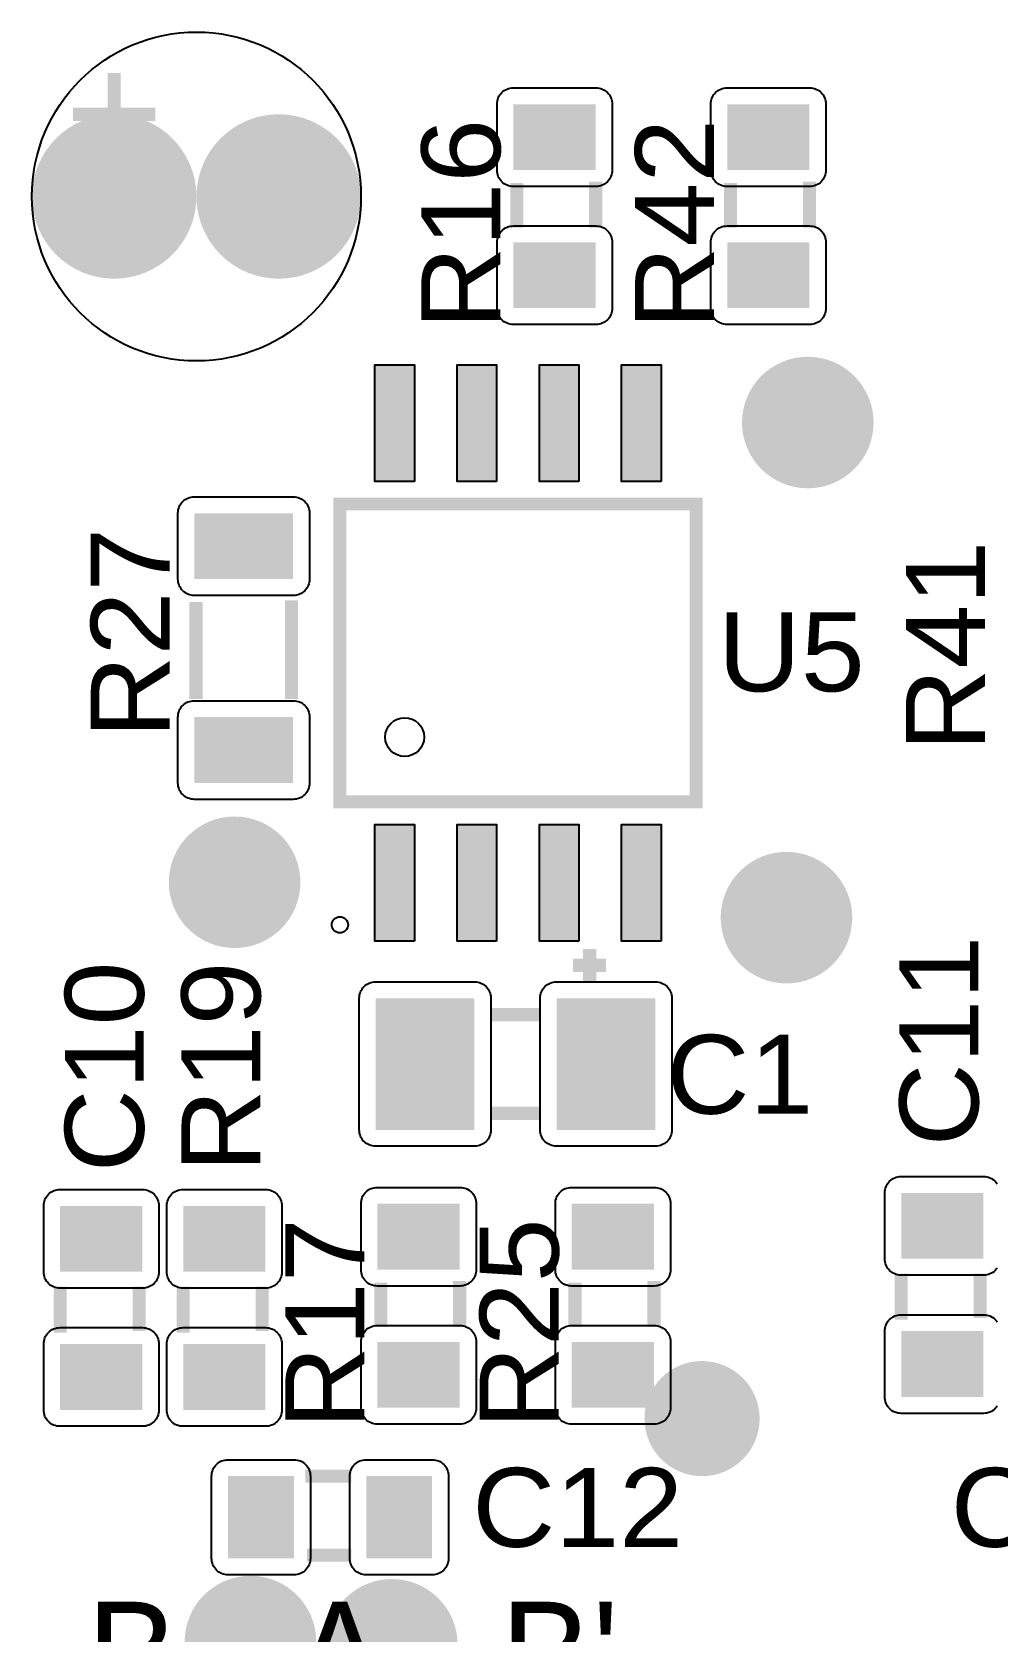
# Model space of a CAD drawing. Header units: inches. Extents: x 18.7 to 39.4, y 4.3 to 20.5.
# Drawn here: x 27.828 to 28.602, y 9.259 to 10.542 of the extents above; entities that cross this region are included whole.
import ezdxf

# ---------------------------------------------------------------- set-up
doc = ezdxf.new("R2010")
doc.units = ezdxf.units.IN
doc.header["$MEASUREMENT"] = 0
doc.styles.get("Standard").update_dxf_attribs({"font": 'arial.ttf'})

# ---------------------------------------------------------------- blocks, each defined once
blk = doc.blocks.new('RPAD')
blk.add_trace([(-0.5, -0.5), (-0.5, 0.5), (0.5, -0.5), (0.5, 0.5)])
blk = doc.blocks.new('EPAD')
at = {"const_width": 0.5}
blk.add_lwpolyline([(-0.25, 0, 1), (0.25, 0, 1)], format="xyb", close=True, dxfattribs=at)
blk = doc.blocks.new('NextionControlV4')
for points, const_width in [([(42.40585, 13.70821), (42.40585, 13.65821)], 0.008), ([(42.40585, 13.70821), (42.40585, 13.65821)], 0.008), ([(42.40585, 13.70821), (42.40585, 13.65821)], 0.008), ([(42.38085, 13.68321), (42.43085, 13.68321)], 0.008), ([(42.38085, 13.68321), (42.43085, 13.68321)], 0.008), ([(42.38085, 13.68321), (42.43085, 13.68321)], 0.008), ([(42.65056, 13.61431), (42.65056, 13.64131)], 0.008), ([(42.65056, 13.61431), (42.65056, 13.64131)], 0.008), ([(42.65056, 13.61431), (42.65056, 13.64131)], 0.008), ([(42.69856, 13.61431), (42.69856, 13.64231)], 0.008), ([(42.69856, 13.61431), (42.69856, 13.64231)], 0.008), ([(42.69856, 13.61431), (42.69856, 13.64231)], 0.008), ([(42.78048, 13.61431), (42.78048, 13.64131)], 0.008), ([(42.78048, 13.61431), (42.78048, 13.64131)], 0.008), ([(42.78048, 13.61431), (42.78048, 13.64131)], 0.008), ([(42.82848, 13.61431), (42.82848, 13.64231)], 0.008), ([(42.82848, 13.61431), (42.82848, 13.64231)], 0.008), ([(42.82848, 13.61431), (42.82848, 13.64231)], 0.008), ([(42.75959, 13.2651), (42.75959, 13.44621), (42.54305, 13.44621), (42.54305, 13.2651), (42.75959, 13.2651)], 0.00787), ([(42.75959, 13.2651), (42.75959, 13.44621), (42.54305, 13.44621), (42.54305, 13.2651), (42.75959, 13.2651)], 0.00787), ([(42.75959, 13.2651), (42.75959, 13.44621), (42.54305, 13.44621), (42.54305, 13.2651), (42.75959, 13.2651)], 0.00787), ([(42.45559, 13.38662), (42.45559, 13.32762)], 0.008), ([(42.45559, 13.38662), (42.45559, 13.32762)], 0.008), ([(42.45559, 13.38662), (42.45559, 13.32762)], 0.008), ([(42.51359, 13.38762), (42.51359, 13.32762)], 0.008), ([(42.51359, 13.38762), (42.51359, 13.32762)], 0.008), ([(42.51359, 13.38762), (42.51359, 13.32762)], 0.008), ([(42.69482, 13.17565), (42.69482, 13.15565)], 0.008), ([(42.69482, 13.17565), (42.69482, 13.15565)], 0.008), ([(42.69482, 13.17565), (42.69482, 13.15565)], 0.008), ([(42.68482, 13.16565), (42.70482, 13.16565)], 0.008), ([(42.68482, 13.16565), (42.70482, 13.16565)], 0.008), ([(42.68482, 13.16565), (42.70482, 13.16565)], 0.008), ([(42.63482, 13.13565), (42.66482, 13.13565)], 0.008), ([(42.63482, 13.13565), (42.66482, 13.13565)], 0.008), ([(42.63482, 13.13565), (42.66482, 13.13565)], 0.008), ([(42.63482, 13.07565), (42.66482, 13.07565)], 0.008), ([(42.63482, 13.07565), (42.66482, 13.07565)], 0.008), ([(42.63482, 13.07565), (42.66482, 13.07565)], 0.008), ([(42.88426, 12.97823), (42.88426, 12.95023)], 0.008), ([(42.88426, 12.97823), (42.88426, 12.95023)], 0.008), ([(42.88426, 12.97823), (42.88426, 12.95023)], 0.008), ([(42.93226, 12.97823), (42.93226, 12.95123)], 0.008), ([(42.93226, 12.97823), (42.93226, 12.95123)], 0.008), ([(42.93226, 12.97823), (42.93226, 12.95123)], 0.008), ([(42.37297, 12.97036), (42.37297, 12.94236)], 0.008), ([(42.37297, 12.97036), (42.37297, 12.94236)], 0.008), ([(42.37297, 12.97036), (42.37297, 12.94236)], 0.008), ([(42.42097, 12.97036), (42.42097, 12.94336)], 0.008), ([(42.42097, 12.97036), (42.42097, 12.94336)], 0.008), ([(42.42097, 12.97036), (42.42097, 12.94336)], 0.008), ([(42.44778, 12.97036), (42.44778, 12.94236)], 0.008), ([(42.44778, 12.97036), (42.44778, 12.94236)], 0.008), ([(42.44778, 12.97036), (42.44778, 12.94236)], 0.008), ([(42.49578, 12.97036), (42.49578, 12.94336)], 0.008), ([(42.49578, 12.97036), (42.49578, 12.94336)], 0.008), ([(42.49578, 12.97036), (42.49578, 12.94336)], 0.008), ([(42.56789, 12.94568), (42.56789, 12.97268)], 0.008), ([(42.56789, 12.94568), (42.56789, 12.97268)], 0.008), ([(42.56789, 12.94568), (42.56789, 12.97268)], 0.008), ([(42.61589, 12.94568), (42.61589, 12.97368)], 0.008), ([(42.61589, 12.94568), (42.61589, 12.97368)], 0.008), ([(42.61589, 12.94568), (42.61589, 12.97368)], 0.008), ([(42.686, 12.94568), (42.686, 12.97268)], 0.008), ([(42.686, 12.94568), (42.686, 12.97268)], 0.008), ([(42.686, 12.94568), (42.686, 12.97268)], 0.008), ([(42.734, 12.94568), (42.734, 12.97368)], 0.008), ([(42.734, 12.94568), (42.734, 12.97368)], 0.008), ([(42.734, 12.94568), (42.734, 12.97368)], 0.008), ([(42.55008, 12.85506), (42.52208, 12.85506)], 0.008), ([(42.55008, 12.85506), (42.52208, 12.85506)], 0.008), ([(42.55008, 12.85506), (42.52208, 12.85506)], 0.008), ([(42.55008, 12.80706), (42.52308, 12.80706)], 0.008), ([(42.55008, 12.80706), (42.52308, 12.80706)], 0.008), ([(42.55008, 12.80706), (42.52308, 12.80706)], 0.008)]:
    blk.add_lwpolyline(points, dxfattribs=dict(const_width=const_width))
for points in [[(42.63856, 13.64931), (42.63856, 13.68931), (42.63861, 13.69035), (42.63876, 13.69135), (42.639, 13.69232), (42.63934, 13.69324), (42.63975, 13.69412), (42.64024, 13.69494), (42.64081, 13.69571), (42.64145, 13.69642), (42.64216, 13.69706), (42.64293, 13.69763), (42.64375, 13.69812), (42.64463, 13.69854), (42.64555, 13.69887), (42.64652, 13.69911), (42.64752, 13.69926), (42.64856, 13.69931), (42.69856, 13.69931), (42.6996, 13.69926), (42.70061, 13.69911), (42.70157, 13.69887), (42.7025, 13.69854), (42.70338, 13.69812), (42.7042, 13.69763), (42.70497, 13.69706), (42.70567, 13.69642), (42.70631, 13.69571), (42.70688, 13.69494), (42.70738, 13.69412), (42.70779, 13.69324), (42.70812, 13.69232), (42.70836, 13.69135), (42.70851, 13.69035), (42.70856, 13.68931), (42.70856, 13.64931), (42.70851, 13.64827), (42.70836, 13.64726), (42.70812, 13.6463), (42.70779, 13.64537), (42.70738, 13.6445), (42.70688, 13.64367), (42.70631, 13.6429), (42.70567, 13.6422), (42.70497, 13.64156), (42.7042, 13.64099), (42.70338, 13.6405), (42.7025, 13.64008), (42.70157, 13.63975), (42.70061, 13.63951), (42.6996, 13.63936), (42.69856, 13.63931), (42.64856, 13.63931), (42.64752, 13.63936), (42.64652, 13.63951), (42.64555, 13.63975), (42.64463, 13.64008), (42.64375, 13.6405), (42.64293, 13.64099), (42.64216, 13.64156), (42.64145, 13.6422), (42.64081, 13.6429), (42.64024, 13.64367), (42.63975, 13.6445), (42.63934, 13.64537), (42.639, 13.6463), (42.63876, 13.64726), (42.63861, 13.64827), (42.63856, 13.64931)], [(42.76848, 13.64931), (42.76848, 13.68931), (42.76854, 13.69035), (42.76868, 13.69135), (42.76893, 13.69232), (42.76926, 13.69324), (42.76967, 13.69412), (42.77017, 13.69494), (42.77074, 13.69571), (42.77138, 13.69642), (42.77208, 13.69706), (42.77285, 13.69763), (42.77367, 13.69812), (42.77455, 13.69854), (42.77547, 13.69887), (42.77644, 13.69911), (42.77745, 13.69926), (42.77848, 13.69931), (42.82848, 13.69931), (42.82952, 13.69926), (42.83053, 13.69911), (42.8315, 13.69887), (42.83242, 13.69854), (42.8333, 13.69812), (42.83412, 13.69763), (42.83489, 13.69706), (42.83559, 13.69642), (42.83623, 13.69571), (42.8368, 13.69494), (42.8373, 13.69412), (42.83771, 13.69324), (42.83804, 13.69232), (42.83829, 13.69135), (42.83843, 13.69035), (42.83848, 13.68931), (42.83848, 13.64931), (42.83843, 13.64827), (42.83829, 13.64726), (42.83804, 13.6463), (42.83771, 13.64537), (42.8373, 13.6445), (42.8368, 13.64367), (42.83623, 13.6429), (42.83559, 13.6422), (42.83489, 13.64156), (42.83412, 13.64099), (42.8333, 13.6405), (42.83242, 13.64008), (42.8315, 13.63975), (42.83053, 13.63951), (42.82952, 13.63936), (42.82848, 13.63931), (42.77848, 13.63931), (42.77745, 13.63936), (42.77644, 13.63951), (42.77547, 13.63975), (42.77455, 13.64008), (42.77367, 13.6405), (42.77285, 13.64099), (42.77208, 13.64156), (42.77138, 13.6422), (42.77074, 13.6429), (42.77017, 13.64367), (42.76967, 13.6445), (42.76926, 13.64537), (42.76893, 13.6463), (42.76868, 13.64726), (42.76854, 13.64827), (42.76848, 13.64931)], [(42.63856, 13.56531), (42.63856, 13.60531), (42.63861, 13.60635), (42.63876, 13.60735), (42.639, 13.60832), (42.63934, 13.60924), (42.63975, 13.61012), (42.64024, 13.61094), (42.64081, 13.61171), (42.64145, 13.61242), (42.64216, 13.61306), (42.64293, 13.61363), (42.64375, 13.61412), (42.64463, 13.61454), (42.64555, 13.61487), (42.64652, 13.61511), (42.64752, 13.61526), (42.64856, 13.61531), (42.69856, 13.61531), (42.6996, 13.61526), (42.70061, 13.61511), (42.70157, 13.61487), (42.7025, 13.61454), (42.70338, 13.61412), (42.7042, 13.61363), (42.70497, 13.61306), (42.70567, 13.61242), (42.70631, 13.61171), (42.70688, 13.61094), (42.70738, 13.61012), (42.70779, 13.60924), (42.70812, 13.60832), (42.70836, 13.60735), (42.70851, 13.60635), (42.70856, 13.60531), (42.70856, 13.56531), (42.70851, 13.56427), (42.70836, 13.56326), (42.70812, 13.5623), (42.70779, 13.56137), (42.70738, 13.5605), (42.70688, 13.55967), (42.70631, 13.5589), (42.70567, 13.5582), (42.70497, 13.55756), (42.7042, 13.55699), (42.70338, 13.5565), (42.7025, 13.55608), (42.70157, 13.55575), (42.70061, 13.55551), (42.6996, 13.55536), (42.69856, 13.55531), (42.64856, 13.55531), (42.64752, 13.55536), (42.64652, 13.55551), (42.64555, 13.55575), (42.64463, 13.55608), (42.64375, 13.5565), (42.64293, 13.55699), (42.64216, 13.55756), (42.64145, 13.5582), (42.64081, 13.5589), (42.64024, 13.55967), (42.63975, 13.5605), (42.63934, 13.56137), (42.639, 13.5623), (42.63876, 13.56326), (42.63861, 13.56427), (42.63856, 13.56531)], [(42.76848, 13.56531), (42.76848, 13.60531), (42.76854, 13.60635), (42.76868, 13.60735), (42.76893, 13.60832), (42.76926, 13.60924), (42.76967, 13.61012), (42.77017, 13.61094), (42.77074, 13.61171), (42.77138, 13.61242), (42.77208, 13.61306), (42.77285, 13.61363), (42.77367, 13.61412), (42.77455, 13.61454), (42.77547, 13.61487), (42.77644, 13.61511), (42.77745, 13.61526), (42.77848, 13.61531), (42.82848, 13.61531), (42.82952, 13.61526), (42.83053, 13.61511), (42.8315, 13.61487), (42.83242, 13.61454), (42.8333, 13.61412), (42.83412, 13.61363), (42.83489, 13.61306), (42.83559, 13.61242), (42.83623, 13.61171), (42.8368, 13.61094), (42.8373, 13.61012), (42.83771, 13.60924), (42.83804, 13.60832), (42.83829, 13.60735), (42.83843, 13.60635), (42.83848, 13.60531), (42.83848, 13.56531), (42.83843, 13.56427), (42.83829, 13.56326), (42.83804, 13.5623), (42.83771, 13.56137), (42.8373, 13.5605), (42.8368, 13.55967), (42.83623, 13.5589), (42.83559, 13.5582), (42.83489, 13.55756), (42.83412, 13.55699), (42.8333, 13.5565), (42.83242, 13.55608), (42.8315, 13.55575), (42.83053, 13.55551), (42.82952, 13.55536), (42.82848, 13.55531), (42.77848, 13.55531), (42.77745, 13.55536), (42.77644, 13.55551), (42.77547, 13.55575), (42.77455, 13.55608), (42.77367, 13.5565), (42.77285, 13.55699), (42.77208, 13.55756), (42.77138, 13.5582), (42.77074, 13.5589), (42.77017, 13.55967), (42.76967, 13.5605), (42.76926, 13.56137), (42.76893, 13.5623), (42.76868, 13.56326), (42.76854, 13.56427), (42.76848, 13.56531)], [(42.58832, 13.45992), (42.56432, 13.45992), (42.56432, 13.53092), (42.58832, 13.53092), (42.58832, 13.45992)], [(42.63832, 13.45992), (42.61432, 13.45992), (42.61432, 13.53092), (42.63832, 13.53092), (42.63832, 13.45992)], [(42.68832, 13.45992), (42.66432, 13.45992), (42.66432, 13.53092), (42.68832, 13.53092), (42.68832, 13.45992)], [(42.73832, 13.45992), (42.71432, 13.45992), (42.71432, 13.53092), (42.73832, 13.53092), (42.73832, 13.45992)], [(42.52459, 13.44062), (42.52459, 13.40062), (42.52454, 13.39958), (42.52439, 13.39857), (42.52415, 13.3976), (42.52382, 13.39668), (42.5234, 13.3958), (42.52291, 13.39498), (42.52234, 13.39421), (42.5217, 13.39351), (42.52099, 13.39287), (42.52022, 13.3923), (42.5194, 13.3918), (42.51852, 13.39139), (42.5176, 13.39106), (42.51663, 13.39081), (42.51563, 13.39067), (42.51459, 13.39062), (42.45459, 13.39062), (42.45355, 13.39067), (42.45254, 13.39081), (42.45158, 13.39106), (42.45065, 13.39139), (42.44978, 13.3918), (42.44895, 13.3923), (42.44818, 13.39287), (42.44748, 13.39351), (42.44684, 13.39421), (42.44627, 13.39498), (42.44577, 13.3958), (42.44536, 13.39668), (42.44503, 13.3976), (42.44479, 13.39857), (42.44464, 13.39958), (42.44459, 13.40062), (42.44459, 13.44062), (42.44464, 13.44165), (42.44479, 13.44266), (42.44503, 13.44363), (42.44536, 13.44455), (42.44577, 13.44543), (42.44627, 13.44625), (42.44684, 13.44702), (42.44748, 13.44773), (42.44818, 13.44837), (42.44895, 13.44893), (42.44978, 13.44943), (42.45065, 13.44984), (42.45158, 13.45017), (42.45254, 13.45042), (42.45355, 13.45057), (42.45459, 13.45062), (42.51459, 13.45062), (42.51563, 13.45057), (42.51663, 13.45042), (42.5176, 13.45017), (42.51852, 13.44984), (42.5194, 13.44943), (42.52022, 13.44893), (42.52099, 13.44837), (42.5217, 13.44773), (42.52234, 13.44702), (42.52291, 13.44625), (42.5234, 13.44543), (42.52382, 13.44455), (42.52415, 13.44363), (42.52439, 13.44266), (42.52454, 13.44165), (42.52459, 13.44062)], [(42.52459, 13.31662), (42.52459, 13.27662), (42.52454, 13.27558), (42.52439, 13.27457), (42.52415, 13.2736), (42.52382, 13.27268), (42.5234, 13.2718), (42.52291, 13.27098), (42.52234, 13.27021), (42.5217, 13.26951), (42.52099, 13.26887), (42.52022, 13.2683), (42.5194, 13.2678), (42.51852, 13.26739), (42.5176, 13.26706), (42.51663, 13.26681), (42.51563, 13.26667), (42.51459, 13.26662), (42.45459, 13.26662), (42.45355, 13.26667), (42.45254, 13.26681), (42.45158, 13.26706), (42.45065, 13.26739), (42.44978, 13.2678), (42.44895, 13.2683), (42.44818, 13.26887), (42.44748, 13.26951), (42.44684, 13.27021), (42.44627, 13.27098), (42.44577, 13.2718), (42.44536, 13.27268), (42.44503, 13.2736), (42.44479, 13.27457), (42.44464, 13.27558), (42.44459, 13.27662), (42.44459, 13.31662), (42.44464, 13.31765), (42.44479, 13.31866), (42.44503, 13.31963), (42.44536, 13.32055), (42.44577, 13.32143), (42.44627, 13.32225), (42.44684, 13.32302), (42.44748, 13.32373), (42.44818, 13.32437), (42.44895, 13.32493), (42.44978, 13.32543), (42.45065, 13.32584), (42.45158, 13.32617), (42.45254, 13.32642), (42.45355, 13.32657), (42.45459, 13.32662), (42.51459, 13.32662), (42.51563, 13.32657), (42.51663, 13.32642), (42.5176, 13.32617), (42.51852, 13.32584), (42.5194, 13.32543), (42.52022, 13.32493), (42.52099, 13.32437), (42.5217, 13.32373), (42.52234, 13.32302), (42.52291, 13.32225), (42.5234, 13.32143), (42.52382, 13.32055), (42.52415, 13.31963), (42.52439, 13.31866), (42.52454, 13.31765), (42.52459, 13.31662)], [(42.58832, 13.18039), (42.56432, 13.18039), (42.56432, 13.25139), (42.58832, 13.25139), (42.58832, 13.18039)], [(42.63832, 13.18039), (42.61432, 13.18039), (42.61432, 13.25139), (42.63832, 13.25139), (42.63832, 13.18039)], [(42.68832, 13.18039), (42.66432, 13.18039), (42.66432, 13.25139), (42.68832, 13.25139), (42.68832, 13.18039)], [(42.73832, 13.18039), (42.71432, 13.18039), (42.71432, 13.25139), (42.73832, 13.25139), (42.73832, 13.18039)], [(42.56482, 13.15565), (42.62482, 13.15565), (42.62586, 13.1556), (42.62687, 13.15546), (42.62783, 13.15521), (42.62876, 13.15488), (42.62964, 13.15447), (42.63046, 13.15397), (42.63123, 13.1534), (42.63193, 13.15276), (42.63257, 13.15206), (42.63314, 13.15129), (42.63364, 13.15047), (42.63405, 13.14959), (42.63438, 13.14867), (42.63462, 13.1477), (42.63477, 13.14669), (42.63482, 13.14565), (42.63482, 13.06565), (42.63477, 13.06462), (42.63462, 13.06361), (42.63438, 13.06264), (42.63405, 13.06172), (42.63364, 13.06084), (42.63314, 13.06002), (42.63257, 13.05925), (42.63193, 13.05855), (42.63123, 13.05791), (42.63046, 13.05734), (42.62964, 13.05684), (42.62876, 13.05643), (42.62783, 13.0561), (42.62687, 13.05585), (42.62586, 13.05571), (42.62482, 13.05565), (42.56482, 13.05565), (42.56378, 13.05571), (42.56278, 13.05585), (42.56181, 13.0561), (42.56089, 13.05643), (42.56001, 13.05684), (42.55919, 13.05734), (42.55842, 13.05791), (42.55771, 13.05855), (42.55707, 13.05925), (42.5565, 13.06002), (42.55601, 13.06084), (42.5556, 13.06172), (42.55526, 13.06264), (42.55502, 13.06361), (42.55487, 13.06462), (42.55482, 13.06565), (42.55482, 13.14565), (42.55487, 13.14669), (42.55502, 13.1477), (42.55526, 13.14867), (42.5556, 13.14959), (42.55601, 13.15047), (42.5565, 13.15129), (42.55707, 13.15206), (42.55771, 13.15276), (42.55842, 13.1534), (42.55919, 13.15397), (42.56001, 13.15447), (42.56089, 13.15488), (42.56181, 13.15521), (42.56278, 13.15546), (42.56378, 13.1556), (42.56482, 13.15565)], [(42.67482, 13.15565), (42.73482, 13.15565), (42.73586, 13.1556), (42.73687, 13.15546), (42.73783, 13.15521), (42.73876, 13.15488), (42.73964, 13.15447), (42.74046, 13.15397), (42.74123, 13.1534), (42.74193, 13.15276), (42.74257, 13.15206), (42.74314, 13.15129), (42.74364, 13.15047), (42.74405, 13.14959), (42.74438, 13.14867), (42.74462, 13.1477), (42.74477, 13.14669), (42.74482, 13.14565), (42.74482, 13.06565), (42.74477, 13.06462), (42.74462, 13.06361), (42.74438, 13.06264), (42.74405, 13.06172), (42.74364, 13.06084), (42.74314, 13.06002), (42.74257, 13.05925), (42.74193, 13.05855), (42.74123, 13.05791), (42.74046, 13.05734), (42.73964, 13.05684), (42.73876, 13.05643), (42.73783, 13.0561), (42.73687, 13.05585), (42.73586, 13.05571), (42.73482, 13.05565), (42.67482, 13.05565), (42.67378, 13.05571), (42.67278, 13.05585), (42.67181, 13.0561), (42.67089, 13.05643), (42.67001, 13.05684), (42.66919, 13.05734), (42.66842, 13.05791), (42.66771, 13.05855), (42.66707, 13.05925), (42.6665, 13.06002), (42.66601, 13.06084), (42.6656, 13.06172), (42.66526, 13.06264), (42.66502, 13.06361), (42.66487, 13.06462), (42.66482, 13.06565), (42.66482, 13.14565), (42.66487, 13.14669), (42.66502, 13.1477), (42.66526, 13.14867), (42.6656, 13.14959), (42.66601, 13.15047), (42.6665, 13.15129), (42.66707, 13.15206), (42.66771, 13.15276), (42.66842, 13.1534), (42.66919, 13.15397), (42.67001, 13.15447), (42.67089, 13.15488), (42.67181, 13.15521), (42.67278, 13.15546), (42.67378, 13.1556), (42.67482, 13.15565)], [(42.55589, 12.98068), (42.55589, 13.02068), (42.55594, 13.02172), (42.55609, 13.02272), (42.55633, 13.02369), (42.55666, 13.02461), (42.55707, 13.02549), (42.55757, 13.02631), (42.55814, 13.02708), (42.55878, 13.02779), (42.55948, 13.02843), (42.56025, 13.029), (42.56107, 13.02949), (42.56195, 13.02991), (42.56287, 13.03024), (42.56384, 13.03048), (42.56485, 13.03063), (42.56589, 13.03068), (42.61589, 13.03068), (42.61693, 13.03063), (42.61793, 13.03048), (42.6189, 13.03024), (42.61982, 13.02991), (42.6207, 13.02949), (42.62152, 13.029), (42.62229, 13.02843), (42.623, 13.02779), (42.62364, 13.02708), (42.62421, 13.02631), (42.6247, 13.02549), (42.62511, 13.02461), (42.62545, 13.02369), (42.62569, 13.02272), (42.62584, 13.02172), (42.62589, 13.02068), (42.62589, 12.98068), (42.62584, 12.97964), (42.62569, 12.97863), (42.62545, 12.97767), (42.62511, 12.97674), (42.6247, 12.97587), (42.62421, 12.97504), (42.62364, 12.97428), (42.623, 12.97357), (42.62229, 12.97293), (42.62152, 12.97236), (42.6207, 12.97187), (42.61982, 12.97145), (42.6189, 12.97112), (42.61793, 12.97088), (42.61693, 12.97073), (42.61589, 12.97068), (42.56589, 12.97068), (42.56485, 12.97073), (42.56384, 12.97088), (42.56287, 12.97112), (42.56195, 12.97145), (42.56107, 12.97187), (42.56025, 12.97236), (42.55948, 12.97293), (42.55878, 12.97357), (42.55814, 12.97428), (42.55757, 12.97504), (42.55707, 12.97587), (42.55666, 12.97674), (42.55633, 12.97767), (42.55609, 12.97863), (42.55594, 12.97964), (42.55589, 12.98068)], [(42.674, 12.98068), (42.674, 13.02068), (42.67405, 13.02172), (42.6742, 13.02272), (42.67444, 13.02369), (42.67477, 13.02461), (42.67518, 13.02549), (42.67568, 13.02631), (42.67625, 13.02708), (42.67689, 13.02779), (42.67759, 13.02843), (42.67836, 13.029), (42.67918, 13.02949), (42.68006, 13.02991), (42.68099, 13.03024), (42.68195, 13.03048), (42.68296, 13.03063), (42.684, 13.03068), (42.734, 13.03068), (42.73504, 13.03063), (42.73604, 13.03048), (42.73701, 13.03024), (42.73793, 13.02991), (42.73881, 13.02949), (42.73963, 13.029), (42.7404, 13.02843), (42.74111, 13.02779), (42.74175, 13.02708), (42.74232, 13.02631), (42.74281, 13.02549), (42.74322, 13.02461), (42.74356, 13.02369), (42.7438, 13.02272), (42.74395, 13.02172), (42.744, 13.02068), (42.744, 12.98068), (42.74395, 12.97964), (42.7438, 12.97863), (42.74356, 12.97767), (42.74322, 12.97674), (42.74281, 12.97587), (42.74232, 12.97504), (42.74175, 12.97428), (42.74111, 12.97357), (42.7404, 12.97293), (42.73963, 12.97236), (42.73881, 12.97187), (42.73793, 12.97145), (42.73701, 12.97112), (42.73604, 12.97088), (42.73504, 12.97073), (42.734, 12.97068), (42.684, 12.97068), (42.68296, 12.97073), (42.68195, 12.97088), (42.68099, 12.97112), (42.68006, 12.97145), (42.67918, 12.97187), (42.67836, 12.97236), (42.67759, 12.97293), (42.67689, 12.97357), (42.67625, 12.97428), (42.67568, 12.97504), (42.67518, 12.97587), (42.67477, 12.97674), (42.67444, 12.97767), (42.6742, 12.97863), (42.67405, 12.97964), (42.674, 12.98068)], [(42.43297, 13.01936), (42.43297, 12.97936), (42.43292, 12.97832), (42.43277, 12.97731), (42.43253, 12.97634), (42.4322, 12.97542), (42.43179, 12.97454), (42.43129, 12.97372), (42.43072, 12.97295), (42.43008, 12.97225), (42.42938, 12.97161), (42.42861, 12.97104), (42.42778, 12.97054), (42.42691, 12.97013), (42.42598, 12.9698), (42.42502, 12.96955), (42.42401, 12.96941), (42.42297, 12.96936), (42.37297, 12.96936), (42.37193, 12.96941), (42.37093, 12.96955), (42.36996, 12.9698), (42.36904, 12.97013), (42.36816, 12.97054), (42.36734, 12.97104), (42.36657, 12.97161), (42.36586, 12.97225), (42.36522, 12.97295), (42.36465, 12.97372), (42.36416, 12.97454), (42.36374, 12.97542), (42.36341, 12.97634), (42.36317, 12.97731), (42.36302, 12.97832), (42.36297, 12.97936), (42.36297, 13.01936), (42.36302, 13.0204), (42.36317, 13.0214), (42.36341, 13.02237), (42.36374, 13.02329), (42.36416, 13.02417), (42.36465, 13.02499), (42.36522, 13.02576), (42.36586, 13.02647), (42.36657, 13.02711), (42.36734, 13.02767), (42.36816, 13.02817), (42.36904, 13.02858), (42.36996, 13.02891), (42.37093, 13.02916), (42.37193, 13.02931), (42.37297, 13.02936), (42.42297, 13.02936), (42.42401, 13.02931), (42.42502, 13.02916), (42.42598, 13.02891), (42.42691, 13.02858), (42.42778, 13.02817), (42.42861, 13.02767), (42.42938, 13.02711), (42.43008, 13.02647), (42.43072, 13.02576), (42.43129, 13.02499), (42.43179, 13.02417), (42.4322, 13.02329), (42.43253, 13.02237), (42.43277, 13.0214), (42.43292, 13.0204), (42.43297, 13.01936)], [(42.50778, 13.01936), (42.50778, 12.97936), (42.50773, 12.97832), (42.50758, 12.97731), (42.50734, 12.97634), (42.507, 12.97542), (42.50659, 12.97454), (42.5061, 12.97372), (42.50553, 12.97295), (42.50489, 12.97225), (42.50418, 12.97161), (42.50341, 12.97104), (42.50259, 12.97054), (42.50171, 12.97013), (42.50079, 12.9698), (42.49982, 12.96955), (42.49882, 12.96941), (42.49778, 12.96936), (42.44778, 12.96936), (42.44674, 12.96941), (42.44573, 12.96955), (42.44476, 12.9698), (42.44384, 12.97013), (42.44296, 12.97054), (42.44214, 12.97104), (42.44137, 12.97161), (42.44067, 12.97225), (42.44003, 12.97295), (42.43946, 12.97372), (42.43896, 12.97454), (42.43855, 12.97542), (42.43822, 12.97634), (42.43797, 12.97731), (42.43783, 12.97832), (42.43778, 12.97936), (42.43778, 13.01936), (42.43783, 13.0204), (42.43797, 13.0214), (42.43822, 13.02237), (42.43855, 13.02329), (42.43896, 13.02417), (42.43946, 13.02499), (42.44003, 13.02576), (42.44067, 13.02647), (42.44137, 13.02711), (42.44214, 13.02767), (42.44296, 13.02817), (42.44384, 13.02858), (42.44476, 13.02891), (42.44573, 13.02916), (42.44674, 13.02931), (42.44778, 13.02936), (42.49778, 13.02936), (42.49882, 13.02931), (42.49982, 13.02916), (42.50079, 13.02891), (42.50171, 13.02858), (42.50259, 13.02817), (42.50341, 13.02767), (42.50418, 13.02711), (42.50489, 13.02647), (42.50553, 13.02576), (42.5061, 13.02499), (42.50659, 13.02417), (42.507, 13.02329), (42.50734, 13.02237), (42.50758, 13.0214), (42.50773, 13.0204), (42.50778, 13.01936)], [(42.43297, 12.93536), (42.43297, 12.89536), (42.43292, 12.89432), (42.43277, 12.89331), (42.43253, 12.89234), (42.4322, 12.89142), (42.43179, 12.89054), (42.43129, 12.88972), (42.43072, 12.88895), (42.43008, 12.88825), (42.42938, 12.88761), (42.42861, 12.88704), (42.42778, 12.88654), (42.42691, 12.88613), (42.42598, 12.8858), (42.42502, 12.88555), (42.42401, 12.88541), (42.42297, 12.88536), (42.37297, 12.88536), (42.37193, 12.88541), (42.37093, 12.88555), (42.36996, 12.8858), (42.36904, 12.88613), (42.36816, 12.88654), (42.36734, 12.88704), (42.36657, 12.88761), (42.36586, 12.88825), (42.36522, 12.88895), (42.36465, 12.88972), (42.36416, 12.89054), (42.36374, 12.89142), (42.36341, 12.89234), (42.36317, 12.89331), (42.36302, 12.89432), (42.36297, 12.89536), (42.36297, 12.93536), (42.36302, 12.9364), (42.36317, 12.9374), (42.36341, 12.93837), (42.36374, 12.93929), (42.36416, 12.94017), (42.36465, 12.94099), (42.36522, 12.94176), (42.36586, 12.94247), (42.36657, 12.94311), (42.36734, 12.94367), (42.36816, 12.94417), (42.36904, 12.94458), (42.36996, 12.94491), (42.37093, 12.94516), (42.37193, 12.94531), (42.37297, 12.94536), (42.42297, 12.94536), (42.42401, 12.94531), (42.42502, 12.94516), (42.42598, 12.94491), (42.42691, 12.94458), (42.42778, 12.94417), (42.42861, 12.94367), (42.42938, 12.94311), (42.43008, 12.94247), (42.43072, 12.94176), (42.43129, 12.94099), (42.43179, 12.94017), (42.4322, 12.93929), (42.43253, 12.93837), (42.43277, 12.9374), (42.43292, 12.9364), (42.43297, 12.93536)], [(42.50778, 12.93536), (42.50778, 12.89536), (42.50773, 12.89432), (42.50758, 12.89331), (42.50734, 12.89234), (42.507, 12.89142), (42.50659, 12.89054), (42.5061, 12.88972), (42.50553, 12.88895), (42.50489, 12.88825), (42.50418, 12.88761), (42.50341, 12.88704), (42.50259, 12.88654), (42.50171, 12.88613), (42.50079, 12.8858), (42.49982, 12.88555), (42.49882, 12.88541), (42.49778, 12.88536), (42.44778, 12.88536), (42.44674, 12.88541), (42.44573, 12.88555), (42.44476, 12.8858), (42.44384, 12.88613), (42.44296, 12.88654), (42.44214, 12.88704), (42.44137, 12.88761), (42.44067, 12.88825), (42.44003, 12.88895), (42.43946, 12.88972), (42.43896, 12.89054), (42.43855, 12.89142), (42.43822, 12.89234), (42.43797, 12.89331), (42.43783, 12.89432), (42.43778, 12.89536), (42.43778, 12.93536), (42.43783, 12.9364), (42.43797, 12.9374), (42.43822, 12.93837), (42.43855, 12.93929), (42.43896, 12.94017), (42.43946, 12.94099), (42.44003, 12.94176), (42.44067, 12.94247), (42.44137, 12.94311), (42.44214, 12.94367), (42.44296, 12.94417), (42.44384, 12.94458), (42.44476, 12.94491), (42.44573, 12.94516), (42.44674, 12.94531), (42.44778, 12.94536), (42.49778, 12.94536), (42.49882, 12.94531), (42.49982, 12.94516), (42.50079, 12.94491), (42.50171, 12.94458), (42.50259, 12.94417), (42.50341, 12.94367), (42.50418, 12.94311), (42.50489, 12.94247), (42.50553, 12.94176), (42.5061, 12.94099), (42.50659, 12.94017), (42.507, 12.93929), (42.50734, 12.93837), (42.50758, 12.9374), (42.50773, 12.9364), (42.50778, 12.93536)], [(42.55589, 12.89668), (42.55589, 12.93668), (42.55594, 12.93772), (42.55609, 12.93872), (42.55633, 12.93969), (42.55666, 12.94061), (42.55707, 12.94149), (42.55757, 12.94231), (42.55814, 12.94308), (42.55878, 12.94379), (42.55948, 12.94443), (42.56025, 12.945), (42.56107, 12.94549), (42.56195, 12.94591), (42.56287, 12.94624), (42.56384, 12.94648), (42.56485, 12.94663), (42.56589, 12.94668), (42.61589, 12.94668), (42.61693, 12.94663), (42.61793, 12.94648), (42.6189, 12.94624), (42.61982, 12.94591), (42.6207, 12.94549), (42.62152, 12.945), (42.62229, 12.94443), (42.623, 12.94379), (42.62364, 12.94308), (42.62421, 12.94231), (42.6247, 12.94149), (42.62511, 12.94061), (42.62545, 12.93969), (42.62569, 12.93872), (42.62584, 12.93772), (42.62589, 12.93668), (42.62589, 12.89668), (42.62584, 12.89564), (42.62569, 12.89463), (42.62545, 12.89367), (42.62511, 12.89274), (42.6247, 12.89187), (42.62421, 12.89104), (42.62364, 12.89028), (42.623, 12.88957), (42.62229, 12.88893), (42.62152, 12.88836), (42.6207, 12.88787), (42.61982, 12.88745), (42.6189, 12.88712), (42.61793, 12.88688), (42.61693, 12.88673), (42.61589, 12.88668), (42.56589, 12.88668), (42.56485, 12.88673), (42.56384, 12.88688), (42.56287, 12.88712), (42.56195, 12.88745), (42.56107, 12.88787), (42.56025, 12.88836), (42.55948, 12.88893), (42.55878, 12.88957), (42.55814, 12.89028), (42.55757, 12.89104), (42.55707, 12.89187), (42.55666, 12.89274), (42.55633, 12.89367), (42.55609, 12.89463), (42.55594, 12.89564), (42.55589, 12.89668)], [(42.674, 12.89668), (42.674, 12.93668), (42.67405, 12.93772), (42.6742, 12.93872), (42.67444, 12.93969), (42.67477, 12.94061), (42.67518, 12.94149), (42.67568, 12.94231), (42.67625, 12.94308), (42.67689, 12.94379), (42.67759, 12.94443), (42.67836, 12.945), (42.67918, 12.94549), (42.68006, 12.94591), (42.68099, 12.94624), (42.68195, 12.94648), (42.68296, 12.94663), (42.684, 12.94668), (42.734, 12.94668), (42.73504, 12.94663), (42.73604, 12.94648), (42.73701, 12.94624), (42.73793, 12.94591), (42.73881, 12.94549), (42.73963, 12.945), (42.7404, 12.94443), (42.74111, 12.94379), (42.74175, 12.94308), (42.74232, 12.94231), (42.74281, 12.94149), (42.74322, 12.94061), (42.74356, 12.93969), (42.7438, 12.93872), (42.74395, 12.93772), (42.744, 12.93668), (42.744, 12.89668), (42.74395, 12.89564), (42.7438, 12.89463), (42.74356, 12.89367), (42.74322, 12.89274), (42.74281, 12.89187), (42.74232, 12.89104), (42.74175, 12.89028), (42.74111, 12.88957), (42.7404, 12.88893), (42.73963, 12.88836), (42.73881, 12.88787), (42.73793, 12.88745), (42.73701, 12.88712), (42.73604, 12.88688), (42.73504, 12.88673), (42.734, 12.88668), (42.684, 12.88668), (42.68296, 12.88673), (42.68195, 12.88688), (42.68099, 12.88712), (42.68006, 12.88745), (42.67918, 12.88787), (42.67836, 12.88836), (42.67759, 12.88893), (42.67689, 12.88957), (42.67625, 12.89028), (42.67568, 12.89104), (42.67518, 12.89187), (42.67477, 12.89274), (42.67444, 12.89367), (42.6742, 12.89463), (42.67405, 12.89564), (42.674, 12.89668)], [(42.51508, 12.79506), (42.47508, 12.79506), (42.47404, 12.79511), (42.47303, 12.79526), (42.47206, 12.79551), (42.47114, 12.79584), (42.47026, 12.79625), (42.46944, 12.79675), (42.46867, 12.79731), (42.46797, 12.79795), (42.46733, 12.79866), (42.46676, 12.79943), (42.46626, 12.80025), (42.46585, 12.80113), (42.46552, 12.80205), (42.46527, 12.80302), (42.46513, 12.80403), (42.46508, 12.80506), (42.46508, 12.85506), (42.46513, 12.8561), (42.46527, 12.85711), (42.46552, 12.85808), (42.46585, 12.859), (42.46626, 12.85988), (42.46676, 12.8607), (42.46733, 12.86147), (42.46797, 12.86217), (42.46867, 12.86281), (42.46944, 12.86338), (42.47026, 12.86388), (42.47114, 12.86429), (42.47206, 12.86462), (42.47303, 12.86487), (42.47404, 12.86501), (42.47508, 12.86506), (42.51508, 12.86506), (42.51611, 12.86501), (42.51712, 12.86487), (42.51809, 12.86462), (42.51901, 12.86429), (42.51989, 12.86388), (42.52071, 12.86338), (42.52148, 12.86281), (42.52218, 12.86217), (42.52282, 12.86147), (42.52339, 12.8607), (42.52389, 12.85988), (42.5243, 12.859), (42.52463, 12.85808), (42.52488, 12.85711), (42.52502, 12.8561), (42.52508, 12.85506), (42.52508, 12.80506), (42.52502, 12.80403), (42.52488, 12.80302), (42.52463, 12.80205), (42.5243, 12.80113), (42.52389, 12.80025), (42.52339, 12.79943), (42.52282, 12.79866), (42.52218, 12.79795), (42.52148, 12.79731), (42.52071, 12.79675), (42.51989, 12.79625), (42.51901, 12.79584), (42.51809, 12.79551), (42.51712, 12.79526), (42.51611, 12.79511), (42.51508, 12.79506)], [(42.59908, 12.79506), (42.55908, 12.79506), (42.55804, 12.79511), (42.55703, 12.79526), (42.55606, 12.79551), (42.55514, 12.79584), (42.55426, 12.79625), (42.55344, 12.79675), (42.55267, 12.79731), (42.55197, 12.79795), (42.55133, 12.79866), (42.55076, 12.79943), (42.55026, 12.80025), (42.54985, 12.80113), (42.54952, 12.80205), (42.54927, 12.80302), (42.54913, 12.80403), (42.54908, 12.80506), (42.54908, 12.85506), (42.54913, 12.8561), (42.54927, 12.85711), (42.54952, 12.85808), (42.54985, 12.859), (42.55026, 12.85988), (42.55076, 12.8607), (42.55133, 12.86147), (42.55197, 12.86217), (42.55267, 12.86281), (42.55344, 12.86338), (42.55426, 12.86388), (42.55514, 12.86429), (42.55606, 12.86462), (42.55703, 12.86487), (42.55804, 12.86501), (42.55908, 12.86506), (42.59908, 12.86506), (42.60011, 12.86501), (42.60112, 12.86487), (42.60209, 12.86462), (42.60301, 12.86429), (42.60389, 12.86388), (42.60471, 12.86338), (42.60548, 12.86281), (42.60618, 12.86217), (42.60682, 12.86147), (42.60739, 12.8607), (42.60789, 12.85988), (42.6083, 12.859), (42.60863, 12.85808), (42.60888, 12.85711), (42.60902, 12.8561), (42.60908, 12.85506), (42.60908, 12.80506), (42.60902, 12.80403), (42.60888, 12.80302), (42.60863, 12.80205), (42.6083, 12.80113), (42.60789, 12.80025), (42.60739, 12.79943), (42.60682, 12.79866), (42.60618, 12.79795), (42.60548, 12.79731), (42.60471, 12.79675), (42.60389, 12.79625), (42.60301, 12.79584), (42.60209, 12.79551), (42.60112, 12.79526), (42.60011, 12.79511), (42.59908, 12.79506)]]:
    blk.add_lwpolyline(points, close=True)
for points in [[(42.94258, 12.98159), (42.94201, 12.98083), (42.94137, 12.98012), (42.94066, 12.97948), (42.93989, 12.97891), (42.93907, 12.97842), (42.93819, 12.978), (42.93727, 12.97767), (42.9363, 12.97743), (42.9353, 12.97728), (42.93426, 12.97723), (42.88426, 12.97723), (42.88322, 12.97728), (42.88221, 12.97743), (42.88125, 12.97767), (42.88032, 12.978), (42.87944, 12.97842), (42.87862, 12.97891), (42.87785, 12.97948), (42.87715, 12.98012), (42.87651, 12.98083), (42.87594, 12.98159), (42.87544, 12.98242), (42.87503, 12.98329), (42.8747, 12.98422), (42.87446, 12.98519), (42.87431, 12.98619), (42.87426, 12.98723), (42.87426, 13.02723), (42.87431, 13.02827), (42.87446, 13.02927), (42.8747, 13.03024), (42.87503, 13.03117), (42.87544, 13.03204), (42.87594, 13.03287), (42.87651, 13.03363), (42.87715, 13.03434), (42.87785, 13.03498), (42.87862, 13.03555), (42.87944, 13.03604), (42.88032, 13.03646), (42.88125, 13.03679), (42.88221, 13.03703), (42.88322, 13.03718), (42.88426, 13.03723), (42.93426, 13.03723), (42.9353, 13.03718), (42.9363, 13.03703), (42.93727, 13.03679), (42.93819, 13.03646), (42.93907, 13.03604), (42.93989, 13.03555), (42.94066, 13.03498), (42.94137, 13.03434), (42.94201, 13.03363), (42.94258, 13.03287)], [(42.94258, 12.89759), (42.94201, 12.89683), (42.94137, 12.89612), (42.94066, 12.89548), (42.93989, 12.89491), (42.93907, 12.89442), (42.93819, 12.894), (42.93727, 12.89367), (42.9363, 12.89343), (42.9353, 12.89328), (42.93426, 12.89323), (42.88426, 12.89323), (42.88322, 12.89328), (42.88221, 12.89343), (42.88125, 12.89367), (42.88032, 12.894), (42.87944, 12.89442), (42.87862, 12.89491), (42.87785, 12.89548), (42.87715, 12.89612), (42.87651, 12.89683), (42.87594, 12.89759), (42.87544, 12.89842), (42.87503, 12.89929), (42.8747, 12.90022), (42.87446, 12.90119), (42.87431, 12.90219), (42.87426, 12.90323), (42.87426, 12.94323), (42.87431, 12.94427), (42.87446, 12.94527), (42.8747, 12.94624), (42.87503, 12.94717), (42.87544, 12.94804), (42.87594, 12.94887), (42.87651, 12.94963), (42.87715, 12.95034), (42.87785, 12.95098), (42.87862, 12.95155), (42.87944, 12.95204), (42.88032, 12.95246), (42.88125, 12.95279), (42.88221, 12.95303), (42.88322, 12.95318), (42.88426, 12.95323), (42.93426, 12.95323), (42.9353, 12.95318), (42.9363, 12.95303), (42.93727, 12.95279), (42.93819, 12.95246), (42.93907, 12.95204), (42.93989, 12.95155), (42.94066, 12.95098), (42.94137, 12.95034), (42.94201, 12.94963), (42.94258, 12.94887)]]:
    blk.add_lwpolyline(points)
for centre, radius in [((42.45585, 13.63321), 0.1), ((42.45585, 13.63321), 0.1), ((42.45585, 13.63321), 0.1), ((42.58242, 13.30447), 0.01181), ((42.58242, 13.30447), 0.01181), ((42.58242, 13.30447), 0.01181), ((42.54305, 13.1903), 0.00492), ((42.54305, 13.1903), 0.00492), ((42.54305, 13.1903), 0.00492)]:
    blk.add_circle(centre, radius)
for name, p, xscale, yscale in [('EPAD', (42.40585, 13.63321), 0.1, 0.1), ('EPAD', (42.50585, 13.63321), 0.1, 0.1), ('EPAD', (42.82747, 13.49576), 0.08, 0.08), ('EPAD', (42.47904, 13.2162), 0.08, 0.08), ('EPAD', (42.81451, 13.19467), 0.08, 0.08), ('RPAD', (42.59482, 13.10565), 0.06, 0.08), ('RPAD', (42.70482, 13.10565), 0.06, 0.08), ('EPAD', (42.76319, 12.89005), 0.07, 0.07), ('EPAD', (42.48868, 12.75447), 0.08, 0.08), ('EPAD', (42.57462, 12.75251), 0.08, 0.08)]:
    blk.add_blockref(name, p, dxfattribs=dict(xscale=xscale, yscale=yscale))
for p, xscale, yscale, rotation in [((42.67356, 13.66931), 0.04, 0.05, 90), ((42.80348, 13.66931), 0.04, 0.05, 90), ((42.67356, 13.58531), 0.04, 0.05, 90), ((42.80348, 13.58531), 0.04, 0.05, 90), ((42.57632, 13.49542), 0.024, 0.071, 180), ((42.62632, 13.49542), 0.024, 0.071, 180), ((42.67632, 13.49542), 0.024, 0.071, 180), ((42.72632, 13.49542), 0.024, 0.071, 180), ((42.48459, 13.42062), 0.04, 0.06, 270), ((42.48459, 13.29662), 0.04, 0.06, 270), ((42.57632, 13.21589), 0.024, 0.071, 180), ((42.62632, 13.21589), 0.024, 0.071, 180), ((42.67632, 13.21589), 0.024, 0.071, 180), ((42.72632, 13.21589), 0.024, 0.071, 180), ((42.59089, 13.00068), 0.04, 0.05, 90), ((42.709, 13.00068), 0.04, 0.05, 90), ((42.90926, 13.00723), 0.04, 0.05, 270), ((42.39797, 12.99936), 0.04, 0.05, 270), ((42.47278, 12.99936), 0.04, 0.05, 270), ((42.90926, 12.92323), 0.04, 0.05, 270), ((42.39797, 12.91536), 0.04, 0.05, 270), ((42.47278, 12.91536), 0.04, 0.05, 270), ((42.59089, 12.91668), 0.04, 0.05, 90), ((42.709, 12.91668), 0.04, 0.05, 90), ((42.49508, 12.83006), 0.04, 0.05, 180), ((42.57908, 12.83006), 0.04, 0.05, 180)]:
    blk.add_blockref('RPAD', p, dxfattribs=dict(xscale=xscale, yscale=yscale, rotation=rotation))
at = {"width": 1.041667}
for s, p in [('R16', (42.64056, 13.55231)), ('R16', (42.64056, 13.55231)), ('R16', (42.64056, 13.55231)), ('R42', (42.77048, 13.55231)), ('R42', (42.77048, 13.55231)), ('R42', (42.77048, 13.55231)), ('R27', (42.4396, 13.30362)), ('R27', (42.4396, 13.30362)), ('R27', (42.4396, 13.30362)), ('R41', (42.93514, 13.29574)), ('R41', (42.93514, 13.29574)), ('R41', (42.93514, 13.29574)), ('C11', (42.9312, 13.05558)), ('C11', (42.9312, 13.05558)), ('C11', (42.9312, 13.05558)), ('C10', (42.42385, 13.03984)), ('C10', (42.42385, 13.03984)), ('C10', (42.42385, 13.03984)), ('R19', (42.49472, 13.03984)), ('R19', (42.49472, 13.03984)), ('R19', (42.49472, 13.03984)), ('R17', (42.55789, 12.88368)), ('R17', (42.55789, 12.88368)), ('R17', (42.55789, 12.88368)), ('R25', (42.676, 12.88368)), ('R25', (42.676, 12.88368)), ('R25', (42.676, 12.88368))]:
    blk.add_text(s, height=0.048, rotation=90, dxfattribs=at).set_placement(p)
for s, height, width, p in [('U5', 0.048, 1.041667, (42.77278, 13.3323)), ('U5', 0.048, 1.041667, (42.77278, 13.3323)), ('U5', 0.048, 1.041667, (42.77278, 13.3323)), ('C1', 0.048, 1.041667, (42.74156, 13.07542)), ('C1', 0.048, 1.041667, (42.74156, 13.07542)), ('C1', 0.048, 1.041667, (42.74156, 13.07542)), ('C12', 0.048, 1.041667, (42.62349, 12.81206)), ('C12', 0.048, 1.041667, (42.62349, 12.81206)), ('C12', 0.048, 1.041667, (42.62349, 12.81206)), ('C14', 0.048, 1.041667, (42.9143, 12.81206)), ('C14', 0.048, 1.041667, (42.9143, 12.81206)), ('C14', 0.048, 1.041667, (42.9143, 12.81206)), ("B   A   B'", 0.064, 0.9375, (42.38911, 12.71476)), ("B   A   B'", 0.064, 0.9375, (42.38911, 12.71476)), ("B   A   B'", 0.064, 0.9375, (42.38911, 12.71476))]:
    blk.add_text(s, height=height, dxfattribs=dict(width=width)).set_placement(p)

msp = doc.modelspace()

# ---------------------------------------------------------------- block references
at = {"xscale": 1.32, "yscale": 1.32, "zscale": 1.32}
msp.add_blockref('NextionControlV4', (-28.0821, -7.5854), dxfattribs=at)

doc.saveas('drawing.dxf')
